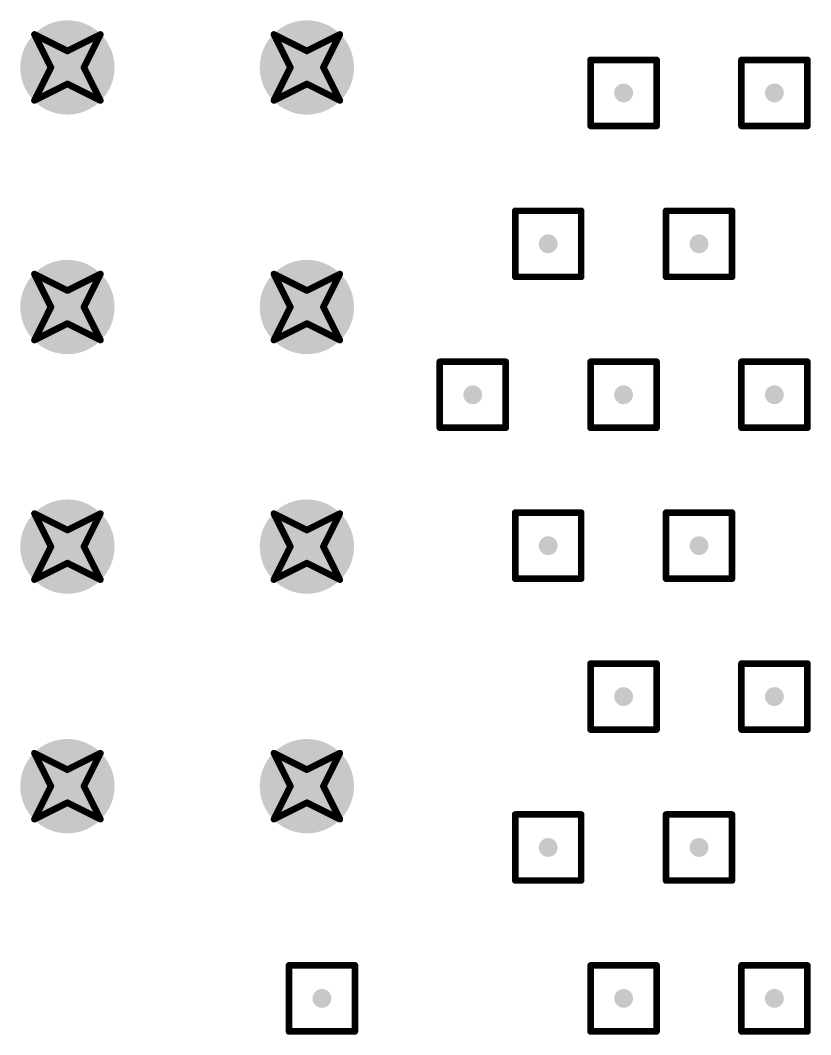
# Model space of a CAD drawing. Header units: inches. Extents: x 0 to 17, y 0 to 4.
# Drawn here: x 3.6772 to 4.0073, y 1.0163 to 1.4398 of the extents above; entities that cross this region are included whole.
import ezdxf

# ---------------------------------------------------------------- set-up
doc = ezdxf.new("R2010")
doc.units = ezdxf.units.IN
doc.header["$MEASUREMENT"] = 0
for name, color, linetype in [('Drill Drawing', 1, 'Continuous'), ('Pad Holes', 156, 'Continuous'), ('Via Holes', 16, 'Continuous')]:
    doc.layers.add(name, color=color, linetype=linetype)

# ---------------------------------------------------------------- blocks, each defined once
blk = doc.blocks.new('DIN41612_48_3_____________________133')
at = {"layer": 'Pad Holes'}
h = blk.add_hatch(color=7, dxfattribs=at)
edge = h.paths.add_edge_path()
edge.add_arc((-0.75, 0.31496), 0.01969, 0, 360)
h = blk.add_hatch(color=7, dxfattribs=at)
edge = h.paths.add_edge_path()
edge.add_arc((-0.65, 0.31496), 0.01969, 0, 360)
h = blk.add_hatch(color=7, dxfattribs=at)
edge = h.paths.add_edge_path()
edge.add_arc((-0.55, 0.31496), 0.01969, 0, 360)
h = blk.add_hatch(color=7, dxfattribs=at)
edge = h.paths.add_edge_path()
edge.add_arc((-0.45, 0.31496), 0.01969, 0, 360)
h = blk.add_hatch(color=7, dxfattribs=at)
edge = h.paths.add_edge_path()
edge.add_arc((-0.75, 0.21496), 0.01969, 0, 360)
h = blk.add_hatch(color=7, dxfattribs=at)
edge = h.paths.add_edge_path()
edge.add_arc((-0.65, 0.21496), 0.01969, 0, 360)
h = blk.add_hatch(color=7, dxfattribs=at)
edge = h.paths.add_edge_path()
edge.add_arc((-0.55, 0.21496), 0.01969, 0, 360)
h = blk.add_hatch(color=7, dxfattribs=at)
edge = h.paths.add_edge_path()
edge.add_arc((-0.45, 0.21496), 0.01969, 0, 360)

msp = doc.modelspace()

# ---------------------------------------------------------------- hatches: boundary and pattern name
at = {"layer": 'Via Holes'}
h = msp.add_hatch(color=7, dxfattribs=at)
edge = h.paths.add_edge_path()
edge.add_arc((3.92913, 1.40945), 0.00394, 0, 360)
h = msp.add_hatch(color=7, dxfattribs=at)
edge = h.paths.add_edge_path()
edge.add_arc((3.99212, 1.40945), 0.00394, 0, 360)
h = msp.add_hatch(color=7, dxfattribs=at)
edge = h.paths.add_edge_path()
edge.add_arc((3.89764, 1.34646), 0.00394, 0, 360)
h = msp.add_hatch(color=7, dxfattribs=at)
edge = h.paths.add_edge_path()
edge.add_arc((3.96063, 1.34646), 0.00394, 0, 360)
h = msp.add_hatch(color=7, dxfattribs=at)
edge = h.paths.add_edge_path()
edge.add_arc((3.86614, 1.28346), 0.00394, 0, 360)
h = msp.add_hatch(color=7, dxfattribs=at)
edge = h.paths.add_edge_path()
edge.add_arc((3.92913, 1.28346), 0.00394, 0, 360)
h = msp.add_hatch(color=7, dxfattribs=at)
edge = h.paths.add_edge_path()
edge.add_arc((3.99212, 1.28346), 0.00394, 0, 360)
h = msp.add_hatch(color=7, dxfattribs=at)
edge = h.paths.add_edge_path()
edge.add_arc((3.89764, 1.22047), 0.00394, 0, 360)
h = msp.add_hatch(color=7, dxfattribs=at)
edge = h.paths.add_edge_path()
edge.add_arc((3.96063, 1.22047), 0.00394, 0, 360)
h = msp.add_hatch(color=7, dxfattribs=at)
edge = h.paths.add_edge_path()
edge.add_arc((3.92913, 1.15748), 0.00394, 0, 360)
h = msp.add_hatch(color=7, dxfattribs=at)
edge = h.paths.add_edge_path()
edge.add_arc((3.99212, 1.15748), 0.00394, 0, 360)
h = msp.add_hatch(color=7, dxfattribs=at)
edge = h.paths.add_edge_path()
edge.add_arc((3.89764, 1.09449), 0.00394, 0, 360)
h = msp.add_hatch(color=7, dxfattribs=at)
edge = h.paths.add_edge_path()
edge.add_arc((3.96063, 1.09449), 0.00394, 0, 360)
h = msp.add_hatch(color=7, dxfattribs=at)
edge = h.paths.add_edge_path()
edge.add_arc((3.80315, 1.0315), 0.00394, 0, 360)
h = msp.add_hatch(color=7, dxfattribs=at)
edge = h.paths.add_edge_path()
edge.add_arc((3.92913, 1.0315), 0.00394, 0, 360)
h = msp.add_hatch(color=7, dxfattribs=at)
edge = h.paths.add_edge_path()
edge.add_arc((3.99212, 1.0315), 0.00394, 0, 360)

# ---------------------------------------------------------------- linework, layer by layer
at = {"layer": 'Drill Drawing'}
for points in [[(3.68307, 1.43386, 0.00276, 0.00276, 0), (3.69685, 1.42697, 0.00276, 0.00276, 0)], [(3.68307, 1.43386, 0.00276, 0.00276, 0), (3.68996, 1.42008, 0.00276, 0.00276, 0)], [(3.69685, 1.42697, 0.00276, 0.00276, 0), (3.71063, 1.43386, 0.00276, 0.00276, 0)], [(3.70374, 1.42008, 0.00276, 0.00276, 0), (3.71063, 1.43386, 0.00276, 0.00276, 0)], [(3.78307, 1.43386, 0.00276, 0.00276, 0), (3.79685, 1.42697, 0.00276, 0.00276, 0)], [(3.78307, 1.43386, 0.00276, 0.00276, 0), (3.78996, 1.42008, 0.00276, 0.00276, 0)], [(3.79685, 1.42697, 0.00276, 0.00276, 0), (3.81063, 1.43386, 0.00276, 0.00276, 0)], [(3.80374, 1.42008, 0.00276, 0.00276, 0), (3.81063, 1.43386, 0.00276, 0.00276, 0)], [(3.91535, 1.42323, 0.00276, 0.00276, 0), (3.94291, 1.42323, 0.00276, 0.00276, 0)], [(3.91535, 1.39567, 0.00276, 0.00276, 0), (3.91535, 1.42323, 0.00276, 0.00276, 0)], [(3.94291, 1.39567, 0.00276, 0.00276, 0), (3.94291, 1.42323, 0.00276, 0.00276, 0)], [(3.97834, 1.42323, 0.00276, 0.00276, 0), (4.0059, 1.42323, 0.00276, 0.00276, 0)], [(3.97834, 1.39567, 0.00276, 0.00276, 0), (3.97834, 1.42323, 0.00276, 0.00276, 0)], [(4.0059, 1.39567, 0.00276, 0.00276, 0), (4.0059, 1.42323, 0.00276, 0.00276, 0)], [(3.68307, 1.4063, 0.00276, 0.00276, 0), (3.68996, 1.42008, 0.00276, 0.00276, 0)], [(3.70374, 1.42008, 0.00276, 0.00276, 0), (3.71063, 1.4063, 0.00276, 0.00276, 0)], [(3.78307, 1.4063, 0.00276, 0.00276, 0), (3.78996, 1.42008, 0.00276, 0.00276, 0)], [(3.80374, 1.42008, 0.00276, 0.00276, 0), (3.81063, 1.4063, 0.00276, 0.00276, 0)], [(3.68307, 1.4063, 0.00276, 0.00276, 0), (3.69685, 1.41319, 0.00276, 0.00276, 0)], [(3.69685, 1.41319, 0.00276, 0.00276, 0), (3.71063, 1.4063, 0.00276, 0.00276, 0)], [(3.78307, 1.4063, 0.00276, 0.00276, 0), (3.79685, 1.41319, 0.00276, 0.00276, 0)], [(3.79685, 1.41319, 0.00276, 0.00276, 0), (3.81063, 1.4063, 0.00276, 0.00276, 0)], [(3.91535, 1.39567, 0.00276, 0.00276, 0), (3.94291, 1.39567, 0.00276, 0.00276, 0)], [(3.97834, 1.39567, 0.00276, 0.00276, 0), (4.0059, 1.39567, 0.00276, 0.00276, 0)], [(3.88386, 1.36024, 0.00276, 0.00276, 0), (3.91142, 1.36024, 0.00276, 0.00276, 0)], [(3.88386, 1.33268, 0.00276, 0.00276, 0), (3.88386, 1.36024, 0.00276, 0.00276, 0)], [(3.91142, 1.33268, 0.00276, 0.00276, 0), (3.91142, 1.36024, 0.00276, 0.00276, 0)], [(3.94685, 1.36024, 0.00276, 0.00276, 0), (3.97441, 1.36024, 0.00276, 0.00276, 0)], [(3.94685, 1.33268, 0.00276, 0.00276, 0), (3.94685, 1.36024, 0.00276, 0.00276, 0)], [(3.97441, 1.33268, 0.00276, 0.00276, 0), (3.97441, 1.36024, 0.00276, 0.00276, 0)], [(3.68307, 1.33386, 0.00276, 0.00276, 0), (3.69685, 1.32697, 0.00276, 0.00276, 0)], [(3.68307, 1.33386, 0.00276, 0.00276, 0), (3.68996, 1.32008, 0.00276, 0.00276, 0)], [(3.69685, 1.32697, 0.00276, 0.00276, 0), (3.71063, 1.33386, 0.00276, 0.00276, 0)], [(3.70374, 1.32008, 0.00276, 0.00276, 0), (3.71063, 1.33386, 0.00276, 0.00276, 0)], [(3.78307, 1.33386, 0.00276, 0.00276, 0), (3.79685, 1.32697, 0.00276, 0.00276, 0)], [(3.78307, 1.33386, 0.00276, 0.00276, 0), (3.78996, 1.32008, 0.00276, 0.00276, 0)], [(3.79685, 1.32697, 0.00276, 0.00276, 0), (3.81063, 1.33386, 0.00276, 0.00276, 0)], [(3.80374, 1.32008, 0.00276, 0.00276, 0), (3.81063, 1.33386, 0.00276, 0.00276, 0)], [(3.88386, 1.33268, 0.00276, 0.00276, 0), (3.91142, 1.33268, 0.00276, 0.00276, 0)], [(3.94685, 1.33268, 0.00276, 0.00276, 0), (3.97441, 1.33268, 0.00276, 0.00276, 0)], [(3.68307, 1.3063, 0.00276, 0.00276, 0), (3.68996, 1.32008, 0.00276, 0.00276, 0)], [(3.70374, 1.32008, 0.00276, 0.00276, 0), (3.71063, 1.3063, 0.00276, 0.00276, 0)], [(3.78307, 1.3063, 0.00276, 0.00276, 0), (3.78996, 1.32008, 0.00276, 0.00276, 0)], [(3.80374, 1.32008, 0.00276, 0.00276, 0), (3.81063, 1.3063, 0.00276, 0.00276, 0)], [(3.68307, 1.3063, 0.00276, 0.00276, 0), (3.69685, 1.31319, 0.00276, 0.00276, 0)], [(3.69685, 1.31319, 0.00276, 0.00276, 0), (3.71063, 1.3063, 0.00276, 0.00276, 0)], [(3.78307, 1.3063, 0.00276, 0.00276, 0), (3.79685, 1.31319, 0.00276, 0.00276, 0)], [(3.79685, 1.31319, 0.00276, 0.00276, 0), (3.81063, 1.3063, 0.00276, 0.00276, 0)], [(3.85236, 1.29724, 0.00276, 0.00276, 0), (3.87992, 1.29724, 0.00276, 0.00276, 0)], [(3.85236, 1.26968, 0.00276, 0.00276, 0), (3.85236, 1.29724, 0.00276, 0.00276, 0)], [(3.87992, 1.26968, 0.00276, 0.00276, 0), (3.87992, 1.29724, 0.00276, 0.00276, 0)], [(3.91535, 1.29724, 0.00276, 0.00276, 0), (3.94291, 1.29724, 0.00276, 0.00276, 0)], [(3.91535, 1.26968, 0.00276, 0.00276, 0), (3.91535, 1.29724, 0.00276, 0.00276, 0)], [(3.94291, 1.26968, 0.00276, 0.00276, 0), (3.94291, 1.29724, 0.00276, 0.00276, 0)], [(3.97834, 1.29724, 0.00276, 0.00276, 0), (4.0059, 1.29724, 0.00276, 0.00276, 0)], [(3.97834, 1.26968, 0.00276, 0.00276, 0), (3.97834, 1.29724, 0.00276, 0.00276, 0)], [(4.0059, 1.26968, 0.00276, 0.00276, 0), (4.0059, 1.29724, 0.00276, 0.00276, 0)], [(3.85236, 1.26968, 0.00276, 0.00276, 0), (3.87992, 1.26968, 0.00276, 0.00276, 0)], [(3.91535, 1.26968, 0.00276, 0.00276, 0), (3.94291, 1.26968, 0.00276, 0.00276, 0)], [(3.97834, 1.26968, 0.00276, 0.00276, 0), (4.0059, 1.26968, 0.00276, 0.00276, 0)], [(3.68307, 1.23386, 0.00276, 0.00276, 0), (3.69685, 1.22697, 0.00276, 0.00276, 0)], [(3.68307, 1.23386, 0.00276, 0.00276, 0), (3.68996, 1.22008, 0.00276, 0.00276, 0)], [(3.69685, 1.22697, 0.00276, 0.00276, 0), (3.71063, 1.23386, 0.00276, 0.00276, 0)], [(3.70374, 1.22008, 0.00276, 0.00276, 0), (3.71063, 1.23386, 0.00276, 0.00276, 0)], [(3.78307, 1.23386, 0.00276, 0.00276, 0), (3.79685, 1.22697, 0.00276, 0.00276, 0)], [(3.78307, 1.23386, 0.00276, 0.00276, 0), (3.78996, 1.22008, 0.00276, 0.00276, 0)], [(3.79685, 1.22697, 0.00276, 0.00276, 0), (3.81063, 1.23386, 0.00276, 0.00276, 0)], [(3.80374, 1.22008, 0.00276, 0.00276, 0), (3.81063, 1.23386, 0.00276, 0.00276, 0)], [(3.88386, 1.23425, 0.00276, 0.00276, 0), (3.91142, 1.23425, 0.00276, 0.00276, 0)], [(3.88386, 1.20669, 0.00276, 0.00276, 0), (3.88386, 1.23425, 0.00276, 0.00276, 0)], [(3.91142, 1.20669, 0.00276, 0.00276, 0), (3.91142, 1.23425, 0.00276, 0.00276, 0)], [(3.94685, 1.23425, 0.00276, 0.00276, 0), (3.97441, 1.23425, 0.00276, 0.00276, 0)], [(3.94685, 1.20669, 0.00276, 0.00276, 0), (3.94685, 1.23425, 0.00276, 0.00276, 0)], [(3.97441, 1.20669, 0.00276, 0.00276, 0), (3.97441, 1.23425, 0.00276, 0.00276, 0)], [(3.68307, 1.2063, 0.00276, 0.00276, 0), (3.68996, 1.22008, 0.00276, 0.00276, 0)], [(3.70374, 1.22008, 0.00276, 0.00276, 0), (3.71063, 1.2063, 0.00276, 0.00276, 0)], [(3.78307, 1.2063, 0.00276, 0.00276, 0), (3.78996, 1.22008, 0.00276, 0.00276, 0)], [(3.80374, 1.22008, 0.00276, 0.00276, 0), (3.81063, 1.2063, 0.00276, 0.00276, 0)], [(3.68307, 1.2063, 0.00276, 0.00276, 0), (3.69685, 1.21319, 0.00276, 0.00276, 0)], [(3.69685, 1.21319, 0.00276, 0.00276, 0), (3.71063, 1.2063, 0.00276, 0.00276, 0)], [(3.78307, 1.2063, 0.00276, 0.00276, 0), (3.79685, 1.21319, 0.00276, 0.00276, 0)], [(3.79685, 1.21319, 0.00276, 0.00276, 0), (3.81063, 1.2063, 0.00276, 0.00276, 0)], [(3.88386, 1.20669, 0.00276, 0.00276, 0), (3.91142, 1.20669, 0.00276, 0.00276, 0)], [(3.94685, 1.20669, 0.00276, 0.00276, 0), (3.97441, 1.20669, 0.00276, 0.00276, 0)], [(3.91535, 1.17126, 0.00276, 0.00276, 0), (3.94291, 1.17126, 0.00276, 0.00276, 0)], [(3.91535, 1.1437, 0.00276, 0.00276, 0), (3.91535, 1.17126, 0.00276, 0.00276, 0)], [(3.94291, 1.1437, 0.00276, 0.00276, 0), (3.94291, 1.17126, 0.00276, 0.00276, 0)], [(3.97834, 1.17126, 0.00276, 0.00276, 0), (4.0059, 1.17126, 0.00276, 0.00276, 0)], [(3.97834, 1.1437, 0.00276, 0.00276, 0), (3.97834, 1.17126, 0.00276, 0.00276, 0)], [(4.0059, 1.1437, 0.00276, 0.00276, 0), (4.0059, 1.17126, 0.00276, 0.00276, 0)], [(3.91535, 1.1437, 0.00276, 0.00276, 0), (3.94291, 1.1437, 0.00276, 0.00276, 0)], [(3.97834, 1.1437, 0.00276, 0.00276, 0), (4.0059, 1.1437, 0.00276, 0.00276, 0)], [(3.68307, 1.13386, 0.00276, 0.00276, 0), (3.69685, 1.12697, 0.00276, 0.00276, 0)], [(3.68307, 1.13386, 0.00276, 0.00276, 0), (3.68996, 1.12008, 0.00276, 0.00276, 0)], [(3.69685, 1.12697, 0.00276, 0.00276, 0), (3.71063, 1.13386, 0.00276, 0.00276, 0)], [(3.70374, 1.12008, 0.00276, 0.00276, 0), (3.71063, 1.13386, 0.00276, 0.00276, 0)], [(3.78307, 1.13386, 0.00276, 0.00276, 0), (3.79685, 1.12697, 0.00276, 0.00276, 0)], [(3.78307, 1.13386, 0.00276, 0.00276, 0), (3.78996, 1.12008, 0.00276, 0.00276, 0)], [(3.79685, 1.12697, 0.00276, 0.00276, 0), (3.81063, 1.13386, 0.00276, 0.00276, 0)], [(3.80374, 1.12008, 0.00276, 0.00276, 0), (3.81063, 1.13386, 0.00276, 0.00276, 0)], [(3.68307, 1.1063, 0.00276, 0.00276, 0), (3.68996, 1.12008, 0.00276, 0.00276, 0)], [(3.70374, 1.12008, 0.00276, 0.00276, 0), (3.71063, 1.1063, 0.00276, 0.00276, 0)], [(3.78307, 1.1063, 0.00276, 0.00276, 0), (3.78996, 1.12008, 0.00276, 0.00276, 0)], [(3.80374, 1.12008, 0.00276, 0.00276, 0), (3.81063, 1.1063, 0.00276, 0.00276, 0)], [(3.68307, 1.1063, 0.00276, 0.00276, 0), (3.69685, 1.11319, 0.00276, 0.00276, 0)], [(3.69685, 1.11319, 0.00276, 0.00276, 0), (3.71063, 1.1063, 0.00276, 0.00276, 0)], [(3.78307, 1.1063, 0.00276, 0.00276, 0), (3.79685, 1.11319, 0.00276, 0.00276, 0)], [(3.79685, 1.11319, 0.00276, 0.00276, 0), (3.81063, 1.1063, 0.00276, 0.00276, 0)], [(3.88386, 1.10827, 0.00276, 0.00276, 0), (3.91142, 1.10827, 0.00276, 0.00276, 0)], [(3.88386, 1.08071, 0.00276, 0.00276, 0), (3.88386, 1.10827, 0.00276, 0.00276, 0)], [(3.91142, 1.08071, 0.00276, 0.00276, 0), (3.91142, 1.10827, 0.00276, 0.00276, 0)], [(3.94685, 1.10827, 0.00276, 0.00276, 0), (3.97441, 1.10827, 0.00276, 0.00276, 0)], [(3.94685, 1.08071, 0.00276, 0.00276, 0), (3.94685, 1.10827, 0.00276, 0.00276, 0)], [(3.97441, 1.08071, 0.00276, 0.00276, 0), (3.97441, 1.10827, 0.00276, 0.00276, 0)], [(3.88386, 1.08071, 0.00276, 0.00276, 0), (3.91142, 1.08071, 0.00276, 0.00276, 0)], [(3.94685, 1.08071, 0.00276, 0.00276, 0), (3.97441, 1.08071, 0.00276, 0.00276, 0)], [(3.78937, 1.04527, 0.00276, 0.00276, 0), (3.81693, 1.04527, 0.00276, 0.00276, 0)], [(3.78937, 1.01772, 0.00276, 0.00276, 0), (3.78937, 1.04527, 0.00276, 0.00276, 0)], [(3.81693, 1.01772, 0.00276, 0.00276, 0), (3.81693, 1.04527, 0.00276, 0.00276, 0)], [(3.91535, 1.04527, 0.00276, 0.00276, 0), (3.94291, 1.04527, 0.00276, 0.00276, 0)], [(3.91535, 1.01772, 0.00276, 0.00276, 0), (3.91535, 1.04527, 0.00276, 0.00276, 0)], [(3.94291, 1.01772, 0.00276, 0.00276, 0), (3.94291, 1.04527, 0.00276, 0.00276, 0)], [(3.97834, 1.04527, 0.00276, 0.00276, 0), (4.0059, 1.04527, 0.00276, 0.00276, 0)], [(3.97834, 1.01772, 0.00276, 0.00276, 0), (3.97834, 1.04527, 0.00276, 0.00276, 0)], [(4.0059, 1.01772, 0.00276, 0.00276, 0), (4.0059, 1.04527, 0.00276, 0.00276, 0)], [(3.78937, 1.01772, 0.00276, 0.00276, 0), (3.81693, 1.01772, 0.00276, 0.00276, 0)], [(3.91535, 1.01772, 0.00276, 0.00276, 0), (3.94291, 1.01772, 0.00276, 0.00276, 0)], [(3.97834, 1.01772, 0.00276, 0.00276, 0), (4.0059, 1.01772, 0.00276, 0.00276, 0)]]:
    msp.add_lwpolyline(points, format="xyseb", dxfattribs=at)
for points in [[(3.68238, 1.43386, 0.00138, 0.00138, 1), (3.68376, 1.43386, 0.00138, 0.00138, 1)], [(3.68238, 1.43386, 0.00138, 0.00138, 1), (3.68376, 1.43386, 0.00138, 0.00138, 1)], [(3.70994, 1.43386, 0.00138, 0.00138, 1), (3.71132, 1.43386, 0.00138, 0.00138, 1)], [(3.70994, 1.43386, 0.00138, 0.00138, 1), (3.71132, 1.43386, 0.00138, 0.00138, 1)], [(3.78238, 1.43386, 0.00138, 0.00138, 1), (3.78376, 1.43386, 0.00138, 0.00138, 1)], [(3.78238, 1.43386, 0.00138, 0.00138, 1), (3.78376, 1.43386, 0.00138, 0.00138, 1)], [(3.80994, 1.43386, 0.00138, 0.00138, 1), (3.81132, 1.43386, 0.00138, 0.00138, 1)], [(3.80994, 1.43386, 0.00138, 0.00138, 1), (3.81132, 1.43386, 0.00138, 0.00138, 1)], [(3.69616, 1.42697, 0.00138, 0.00138, 1), (3.69754, 1.42697, 0.00138, 0.00138, 1)], [(3.69616, 1.42697, 0.00138, 0.00138, 1), (3.69754, 1.42697, 0.00138, 0.00138, 1)], [(3.79616, 1.42697, 0.00138, 0.00138, 1), (3.79754, 1.42697, 0.00138, 0.00138, 1)], [(3.79616, 1.42697, 0.00138, 0.00138, 1), (3.79754, 1.42697, 0.00138, 0.00138, 1)], [(3.91466, 1.42323, 0.00138, 0.00138, 1), (3.91604, 1.42323, 0.00138, 0.00138, 1)], [(3.91466, 1.42323, 0.00138, 0.00138, 1), (3.91604, 1.42323, 0.00138, 0.00138, 1)], [(3.94222, 1.42323, 0.00138, 0.00138, 1), (3.9436, 1.42323, 0.00138, 0.00138, 1)], [(3.94222, 1.42323, 0.00138, 0.00138, 1), (3.9436, 1.42323, 0.00138, 0.00138, 1)], [(3.97766, 1.42323, 0.00138, 0.00138, 1), (3.97903, 1.42323, 0.00138, 0.00138, 1)], [(3.97766, 1.42323, 0.00138, 0.00138, 1), (3.97903, 1.42323, 0.00138, 0.00138, 1)], [(4.00521, 1.42323, 0.00138, 0.00138, 1), (4.00659, 1.42323, 0.00138, 0.00138, 1)], [(4.00521, 1.42323, 0.00138, 0.00138, 1), (4.00659, 1.42323, 0.00138, 0.00138, 1)], [(3.68927, 1.42008, 0.00138, 0.00138, 1), (3.69065, 1.42008, 0.00138, 0.00138, 1)], [(3.68927, 1.42008, 0.00138, 0.00138, 1), (3.69065, 1.42008, 0.00138, 0.00138, 1)], [(3.70305, 1.42008, 0.00138, 0.00138, 1), (3.70443, 1.42008, 0.00138, 0.00138, 1)], [(3.70305, 1.42008, 0.00138, 0.00138, 1), (3.70443, 1.42008, 0.00138, 0.00138, 1)], [(3.78927, 1.42008, 0.00138, 0.00138, 1), (3.79065, 1.42008, 0.00138, 0.00138, 1)], [(3.78927, 1.42008, 0.00138, 0.00138, 1), (3.79065, 1.42008, 0.00138, 0.00138, 1)], [(3.80305, 1.42008, 0.00138, 0.00138, 1), (3.80443, 1.42008, 0.00138, 0.00138, 1)], [(3.80305, 1.42008, 0.00138, 0.00138, 1), (3.80443, 1.42008, 0.00138, 0.00138, 1)], [(3.69616, 1.41319, 0.00138, 0.00138, 1), (3.69754, 1.41319, 0.00138, 0.00138, 1)], [(3.69616, 1.41319, 0.00138, 0.00138, 1), (3.69754, 1.41319, 0.00138, 0.00138, 1)], [(3.79616, 1.41319, 0.00138, 0.00138, 1), (3.79754, 1.41319, 0.00138, 0.00138, 1)], [(3.79616, 1.41319, 0.00138, 0.00138, 1), (3.79754, 1.41319, 0.00138, 0.00138, 1)], [(3.68238, 1.4063, 0.00138, 0.00138, 1), (3.68376, 1.4063, 0.00138, 0.00138, 1)], [(3.68238, 1.4063, 0.00138, 0.00138, 1), (3.68376, 1.4063, 0.00138, 0.00138, 1)], [(3.70994, 1.4063, 0.00138, 0.00138, 1), (3.71132, 1.4063, 0.00138, 0.00138, 1)], [(3.70994, 1.4063, 0.00138, 0.00138, 1), (3.71132, 1.4063, 0.00138, 0.00138, 1)], [(3.78238, 1.4063, 0.00138, 0.00138, 1), (3.78376, 1.4063, 0.00138, 0.00138, 1)], [(3.78238, 1.4063, 0.00138, 0.00138, 1), (3.78376, 1.4063, 0.00138, 0.00138, 1)], [(3.80994, 1.4063, 0.00138, 0.00138, 1), (3.81132, 1.4063, 0.00138, 0.00138, 1)], [(3.80994, 1.4063, 0.00138, 0.00138, 1), (3.81132, 1.4063, 0.00138, 0.00138, 1)], [(3.91466, 1.39567, 0.00138, 0.00138, 1), (3.91604, 1.39567, 0.00138, 0.00138, 1)], [(3.91466, 1.39567, 0.00138, 0.00138, 1), (3.91604, 1.39567, 0.00138, 0.00138, 1)], [(3.94222, 1.39567, 0.00138, 0.00138, 1), (3.9436, 1.39567, 0.00138, 0.00138, 1)], [(3.94222, 1.39567, 0.00138, 0.00138, 1), (3.9436, 1.39567, 0.00138, 0.00138, 1)], [(3.97766, 1.39567, 0.00138, 0.00138, 1), (3.97903, 1.39567, 0.00138, 0.00138, 1)], [(3.97766, 1.39567, 0.00138, 0.00138, 1), (3.97903, 1.39567, 0.00138, 0.00138, 1)], [(4.00521, 1.39567, 0.00138, 0.00138, 1), (4.00659, 1.39567, 0.00138, 0.00138, 1)], [(4.00521, 1.39567, 0.00138, 0.00138, 1), (4.00659, 1.39567, 0.00138, 0.00138, 1)], [(3.88317, 1.36024, 0.00138, 0.00138, 1), (3.88455, 1.36024, 0.00138, 0.00138, 1)], [(3.88317, 1.36024, 0.00138, 0.00138, 1), (3.88455, 1.36024, 0.00138, 0.00138, 1)], [(3.91073, 1.36024, 0.00138, 0.00138, 1), (3.9121, 1.36024, 0.00138, 0.00138, 1)], [(3.91073, 1.36024, 0.00138, 0.00138, 1), (3.9121, 1.36024, 0.00138, 0.00138, 1)], [(3.94616, 1.36024, 0.00138, 0.00138, 1), (3.94754, 1.36024, 0.00138, 0.00138, 1)], [(3.94616, 1.36024, 0.00138, 0.00138, 1), (3.94754, 1.36024, 0.00138, 0.00138, 1)], [(3.97372, 1.36024, 0.00138, 0.00138, 1), (3.9751, 1.36024, 0.00138, 0.00138, 1)], [(3.97372, 1.36024, 0.00138, 0.00138, 1), (3.9751, 1.36024, 0.00138, 0.00138, 1)], [(3.68238, 1.33386, 0.00138, 0.00138, 1), (3.68376, 1.33386, 0.00138, 0.00138, 1)], [(3.68238, 1.33386, 0.00138, 0.00138, 1), (3.68376, 1.33386, 0.00138, 0.00138, 1)], [(3.70994, 1.33386, 0.00138, 0.00138, 1), (3.71132, 1.33386, 0.00138, 0.00138, 1)], [(3.70994, 1.33386, 0.00138, 0.00138, 1), (3.71132, 1.33386, 0.00138, 0.00138, 1)], [(3.78238, 1.33386, 0.00138, 0.00138, 1), (3.78376, 1.33386, 0.00138, 0.00138, 1)], [(3.78238, 1.33386, 0.00138, 0.00138, 1), (3.78376, 1.33386, 0.00138, 0.00138, 1)], [(3.80994, 1.33386, 0.00138, 0.00138, 1), (3.81132, 1.33386, 0.00138, 0.00138, 1)], [(3.80994, 1.33386, 0.00138, 0.00138, 1), (3.81132, 1.33386, 0.00138, 0.00138, 1)], [(3.88317, 1.33268, 0.00138, 0.00138, 1), (3.88455, 1.33268, 0.00138, 0.00138, 1)], [(3.88317, 1.33268, 0.00138, 0.00138, 1), (3.88455, 1.33268, 0.00138, 0.00138, 1)], [(3.91073, 1.33268, 0.00138, 0.00138, 1), (3.9121, 1.33268, 0.00138, 0.00138, 1)], [(3.91073, 1.33268, 0.00138, 0.00138, 1), (3.9121, 1.33268, 0.00138, 0.00138, 1)], [(3.94616, 1.33268, 0.00138, 0.00138, 1), (3.94754, 1.33268, 0.00138, 0.00138, 1)], [(3.94616, 1.33268, 0.00138, 0.00138, 1), (3.94754, 1.33268, 0.00138, 0.00138, 1)], [(3.97372, 1.33268, 0.00138, 0.00138, 1), (3.9751, 1.33268, 0.00138, 0.00138, 1)], [(3.97372, 1.33268, 0.00138, 0.00138, 1), (3.9751, 1.33268, 0.00138, 0.00138, 1)], [(3.69616, 1.32697, 0.00138, 0.00138, 1), (3.69754, 1.32697, 0.00138, 0.00138, 1)], [(3.69616, 1.32697, 0.00138, 0.00138, 1), (3.69754, 1.32697, 0.00138, 0.00138, 1)], [(3.79616, 1.32697, 0.00138, 0.00138, 1), (3.79754, 1.32697, 0.00138, 0.00138, 1)], [(3.79616, 1.32697, 0.00138, 0.00138, 1), (3.79754, 1.32697, 0.00138, 0.00138, 1)], [(3.68927, 1.32008, 0.00138, 0.00138, 1), (3.69065, 1.32008, 0.00138, 0.00138, 1)], [(3.68927, 1.32008, 0.00138, 0.00138, 1), (3.69065, 1.32008, 0.00138, 0.00138, 1)], [(3.70305, 1.32008, 0.00138, 0.00138, 1), (3.70443, 1.32008, 0.00138, 0.00138, 1)], [(3.70305, 1.32008, 0.00138, 0.00138, 1), (3.70443, 1.32008, 0.00138, 0.00138, 1)], [(3.78927, 1.32008, 0.00138, 0.00138, 1), (3.79065, 1.32008, 0.00138, 0.00138, 1)], [(3.78927, 1.32008, 0.00138, 0.00138, 1), (3.79065, 1.32008, 0.00138, 0.00138, 1)], [(3.80305, 1.32008, 0.00138, 0.00138, 1), (3.80443, 1.32008, 0.00138, 0.00138, 1)], [(3.80305, 1.32008, 0.00138, 0.00138, 1), (3.80443, 1.32008, 0.00138, 0.00138, 1)], [(3.69616, 1.31319, 0.00138, 0.00138, 1), (3.69754, 1.31319, 0.00138, 0.00138, 1)], [(3.69616, 1.31319, 0.00138, 0.00138, 1), (3.69754, 1.31319, 0.00138, 0.00138, 1)], [(3.79616, 1.31319, 0.00138, 0.00138, 1), (3.79754, 1.31319, 0.00138, 0.00138, 1)], [(3.79616, 1.31319, 0.00138, 0.00138, 1), (3.79754, 1.31319, 0.00138, 0.00138, 1)], [(3.68238, 1.3063, 0.00138, 0.00138, 1), (3.68376, 1.3063, 0.00138, 0.00138, 1)], [(3.68238, 1.3063, 0.00138, 0.00138, 1), (3.68376, 1.3063, 0.00138, 0.00138, 1)], [(3.70994, 1.3063, 0.00138, 0.00138, 1), (3.71132, 1.3063, 0.00138, 0.00138, 1)], [(3.70994, 1.3063, 0.00138, 0.00138, 1), (3.71132, 1.3063, 0.00138, 0.00138, 1)], [(3.78238, 1.3063, 0.00138, 0.00138, 1), (3.78376, 1.3063, 0.00138, 0.00138, 1)], [(3.78238, 1.3063, 0.00138, 0.00138, 1), (3.78376, 1.3063, 0.00138, 0.00138, 1)], [(3.80994, 1.3063, 0.00138, 0.00138, 1), (3.81132, 1.3063, 0.00138, 0.00138, 1)], [(3.80994, 1.3063, 0.00138, 0.00138, 1), (3.81132, 1.3063, 0.00138, 0.00138, 1)], [(3.85167, 1.29724, 0.00138, 0.00138, 1), (3.85305, 1.29724, 0.00138, 0.00138, 1)], [(3.85167, 1.29724, 0.00138, 0.00138, 1), (3.85305, 1.29724, 0.00138, 0.00138, 1)], [(3.87923, 1.29724, 0.00138, 0.00138, 1), (3.88061, 1.29724, 0.00138, 0.00138, 1)], [(3.87923, 1.29724, 0.00138, 0.00138, 1), (3.88061, 1.29724, 0.00138, 0.00138, 1)], [(3.91466, 1.29724, 0.00138, 0.00138, 1), (3.91604, 1.29724, 0.00138, 0.00138, 1)], [(3.91466, 1.29724, 0.00138, 0.00138, 1), (3.91604, 1.29724, 0.00138, 0.00138, 1)], [(3.94222, 1.29724, 0.00138, 0.00138, 1), (3.9436, 1.29724, 0.00138, 0.00138, 1)], [(3.94222, 1.29724, 0.00138, 0.00138, 1), (3.9436, 1.29724, 0.00138, 0.00138, 1)], [(3.97766, 1.29724, 0.00138, 0.00138, 1), (3.97903, 1.29724, 0.00138, 0.00138, 1)], [(3.97766, 1.29724, 0.00138, 0.00138, 1), (3.97903, 1.29724, 0.00138, 0.00138, 1)], [(4.00521, 1.29724, 0.00138, 0.00138, 1), (4.00659, 1.29724, 0.00138, 0.00138, 1)], [(4.00521, 1.29724, 0.00138, 0.00138, 1), (4.00659, 1.29724, 0.00138, 0.00138, 1)], [(3.85167, 1.26968, 0.00138, 0.00138, 1), (3.85305, 1.26968, 0.00138, 0.00138, 1)], [(3.85167, 1.26968, 0.00138, 0.00138, 1), (3.85305, 1.26968, 0.00138, 0.00138, 1)], [(3.87923, 1.26968, 0.00138, 0.00138, 1), (3.88061, 1.26968, 0.00138, 0.00138, 1)], [(3.87923, 1.26968, 0.00138, 0.00138, 1), (3.88061, 1.26968, 0.00138, 0.00138, 1)], [(3.91466, 1.26968, 0.00138, 0.00138, 1), (3.91604, 1.26968, 0.00138, 0.00138, 1)], [(3.91466, 1.26968, 0.00138, 0.00138, 1), (3.91604, 1.26968, 0.00138, 0.00138, 1)], [(3.94222, 1.26968, 0.00138, 0.00138, 1), (3.9436, 1.26968, 0.00138, 0.00138, 1)], [(3.94222, 1.26968, 0.00138, 0.00138, 1), (3.9436, 1.26968, 0.00138, 0.00138, 1)], [(3.97766, 1.26968, 0.00138, 0.00138, 1), (3.97903, 1.26968, 0.00138, 0.00138, 1)], [(3.97766, 1.26968, 0.00138, 0.00138, 1), (3.97903, 1.26968, 0.00138, 0.00138, 1)], [(4.00521, 1.26968, 0.00138, 0.00138, 1), (4.00659, 1.26968, 0.00138, 0.00138, 1)], [(4.00521, 1.26968, 0.00138, 0.00138, 1), (4.00659, 1.26968, 0.00138, 0.00138, 1)], [(3.68238, 1.23386, 0.00138, 0.00138, 1), (3.68376, 1.23386, 0.00138, 0.00138, 1)], [(3.68238, 1.23386, 0.00138, 0.00138, 1), (3.68376, 1.23386, 0.00138, 0.00138, 1)], [(3.70994, 1.23386, 0.00138, 0.00138, 1), (3.71132, 1.23386, 0.00138, 0.00138, 1)], [(3.70994, 1.23386, 0.00138, 0.00138, 1), (3.71132, 1.23386, 0.00138, 0.00138, 1)], [(3.78238, 1.23386, 0.00138, 0.00138, 1), (3.78376, 1.23386, 0.00138, 0.00138, 1)], [(3.78238, 1.23386, 0.00138, 0.00138, 1), (3.78376, 1.23386, 0.00138, 0.00138, 1)], [(3.80994, 1.23386, 0.00138, 0.00138, 1), (3.81132, 1.23386, 0.00138, 0.00138, 1)], [(3.80994, 1.23386, 0.00138, 0.00138, 1), (3.81132, 1.23386, 0.00138, 0.00138, 1)], [(3.88317, 1.23425, 0.00138, 0.00138, 1), (3.88455, 1.23425, 0.00138, 0.00138, 1)], [(3.88317, 1.23425, 0.00138, 0.00138, 1), (3.88455, 1.23425, 0.00138, 0.00138, 1)], [(3.91073, 1.23425, 0.00138, 0.00138, 1), (3.9121, 1.23425, 0.00138, 0.00138, 1)], [(3.91073, 1.23425, 0.00138, 0.00138, 1), (3.9121, 1.23425, 0.00138, 0.00138, 1)], [(3.94616, 1.23425, 0.00138, 0.00138, 1), (3.94754, 1.23425, 0.00138, 0.00138, 1)], [(3.94616, 1.23425, 0.00138, 0.00138, 1), (3.94754, 1.23425, 0.00138, 0.00138, 1)], [(3.97372, 1.23425, 0.00138, 0.00138, 1), (3.9751, 1.23425, 0.00138, 0.00138, 1)], [(3.97372, 1.23425, 0.00138, 0.00138, 1), (3.9751, 1.23425, 0.00138, 0.00138, 1)], [(3.69616, 1.22697, 0.00138, 0.00138, 1), (3.69754, 1.22697, 0.00138, 0.00138, 1)], [(3.69616, 1.22697, 0.00138, 0.00138, 1), (3.69754, 1.22697, 0.00138, 0.00138, 1)], [(3.79616, 1.22697, 0.00138, 0.00138, 1), (3.79754, 1.22697, 0.00138, 0.00138, 1)], [(3.79616, 1.22697, 0.00138, 0.00138, 1), (3.79754, 1.22697, 0.00138, 0.00138, 1)], [(3.68927, 1.22008, 0.00138, 0.00138, 1), (3.69065, 1.22008, 0.00138, 0.00138, 1)], [(3.68927, 1.22008, 0.00138, 0.00138, 1), (3.69065, 1.22008, 0.00138, 0.00138, 1)], [(3.70305, 1.22008, 0.00138, 0.00138, 1), (3.70443, 1.22008, 0.00138, 0.00138, 1)], [(3.70305, 1.22008, 0.00138, 0.00138, 1), (3.70443, 1.22008, 0.00138, 0.00138, 1)], [(3.78927, 1.22008, 0.00138, 0.00138, 1), (3.79065, 1.22008, 0.00138, 0.00138, 1)], [(3.78927, 1.22008, 0.00138, 0.00138, 1), (3.79065, 1.22008, 0.00138, 0.00138, 1)], [(3.80305, 1.22008, 0.00138, 0.00138, 1), (3.80443, 1.22008, 0.00138, 0.00138, 1)], [(3.80305, 1.22008, 0.00138, 0.00138, 1), (3.80443, 1.22008, 0.00138, 0.00138, 1)], [(3.69616, 1.21319, 0.00138, 0.00138, 1), (3.69754, 1.21319, 0.00138, 0.00138, 1)], [(3.69616, 1.21319, 0.00138, 0.00138, 1), (3.69754, 1.21319, 0.00138, 0.00138, 1)], [(3.79616, 1.21319, 0.00138, 0.00138, 1), (3.79754, 1.21319, 0.00138, 0.00138, 1)], [(3.79616, 1.21319, 0.00138, 0.00138, 1), (3.79754, 1.21319, 0.00138, 0.00138, 1)], [(3.68238, 1.2063, 0.00138, 0.00138, 1), (3.68376, 1.2063, 0.00138, 0.00138, 1)], [(3.68238, 1.2063, 0.00138, 0.00138, 1), (3.68376, 1.2063, 0.00138, 0.00138, 1)], [(3.70994, 1.2063, 0.00138, 0.00138, 1), (3.71132, 1.2063, 0.00138, 0.00138, 1)], [(3.70994, 1.2063, 0.00138, 0.00138, 1), (3.71132, 1.2063, 0.00138, 0.00138, 1)], [(3.78238, 1.2063, 0.00138, 0.00138, 1), (3.78376, 1.2063, 0.00138, 0.00138, 1)], [(3.78238, 1.2063, 0.00138, 0.00138, 1), (3.78376, 1.2063, 0.00138, 0.00138, 1)], [(3.80994, 1.2063, 0.00138, 0.00138, 1), (3.81132, 1.2063, 0.00138, 0.00138, 1)], [(3.80994, 1.2063, 0.00138, 0.00138, 1), (3.81132, 1.2063, 0.00138, 0.00138, 1)], [(3.88317, 1.20669, 0.00138, 0.00138, 1), (3.88455, 1.20669, 0.00138, 0.00138, 1)], [(3.88317, 1.20669, 0.00138, 0.00138, 1), (3.88455, 1.20669, 0.00138, 0.00138, 1)], [(3.91073, 1.20669, 0.00138, 0.00138, 1), (3.9121, 1.20669, 0.00138, 0.00138, 1)], [(3.91073, 1.20669, 0.00138, 0.00138, 1), (3.9121, 1.20669, 0.00138, 0.00138, 1)], [(3.94616, 1.20669, 0.00138, 0.00138, 1), (3.94754, 1.20669, 0.00138, 0.00138, 1)], [(3.94616, 1.20669, 0.00138, 0.00138, 1), (3.94754, 1.20669, 0.00138, 0.00138, 1)], [(3.97372, 1.20669, 0.00138, 0.00138, 1), (3.9751, 1.20669, 0.00138, 0.00138, 1)], [(3.97372, 1.20669, 0.00138, 0.00138, 1), (3.9751, 1.20669, 0.00138, 0.00138, 1)], [(3.91466, 1.17126, 0.00138, 0.00138, 1), (3.91604, 1.17126, 0.00138, 0.00138, 1)], [(3.91466, 1.17126, 0.00138, 0.00138, 1), (3.91604, 1.17126, 0.00138, 0.00138, 1)], [(3.94222, 1.17126, 0.00138, 0.00138, 1), (3.9436, 1.17126, 0.00138, 0.00138, 1)], [(3.94222, 1.17126, 0.00138, 0.00138, 1), (3.9436, 1.17126, 0.00138, 0.00138, 1)], [(3.97766, 1.17126, 0.00138, 0.00138, 1), (3.97903, 1.17126, 0.00138, 0.00138, 1)], [(3.97766, 1.17126, 0.00138, 0.00138, 1), (3.97903, 1.17126, 0.00138, 0.00138, 1)], [(4.00521, 1.17126, 0.00138, 0.00138, 1), (4.00659, 1.17126, 0.00138, 0.00138, 1)], [(4.00521, 1.17126, 0.00138, 0.00138, 1), (4.00659, 1.17126, 0.00138, 0.00138, 1)], [(3.91466, 1.1437, 0.00138, 0.00138, 1), (3.91604, 1.1437, 0.00138, 0.00138, 1)], [(3.91466, 1.1437, 0.00138, 0.00138, 1), (3.91604, 1.1437, 0.00138, 0.00138, 1)], [(3.94222, 1.1437, 0.00138, 0.00138, 1), (3.9436, 1.1437, 0.00138, 0.00138, 1)], [(3.94222, 1.1437, 0.00138, 0.00138, 1), (3.9436, 1.1437, 0.00138, 0.00138, 1)], [(3.97766, 1.1437, 0.00138, 0.00138, 1), (3.97903, 1.1437, 0.00138, 0.00138, 1)], [(3.97766, 1.1437, 0.00138, 0.00138, 1), (3.97903, 1.1437, 0.00138, 0.00138, 1)], [(4.00521, 1.1437, 0.00138, 0.00138, 1), (4.00659, 1.1437, 0.00138, 0.00138, 1)], [(4.00521, 1.1437, 0.00138, 0.00138, 1), (4.00659, 1.1437, 0.00138, 0.00138, 1)], [(3.68238, 1.13386, 0.00138, 0.00138, 1), (3.68376, 1.13386, 0.00138, 0.00138, 1)], [(3.68238, 1.13386, 0.00138, 0.00138, 1), (3.68376, 1.13386, 0.00138, 0.00138, 1)], [(3.70994, 1.13386, 0.00138, 0.00138, 1), (3.71132, 1.13386, 0.00138, 0.00138, 1)], [(3.70994, 1.13386, 0.00138, 0.00138, 1), (3.71132, 1.13386, 0.00138, 0.00138, 1)], [(3.78238, 1.13386, 0.00138, 0.00138, 1), (3.78376, 1.13386, 0.00138, 0.00138, 1)], [(3.78238, 1.13386, 0.00138, 0.00138, 1), (3.78376, 1.13386, 0.00138, 0.00138, 1)], [(3.80994, 1.13386, 0.00138, 0.00138, 1), (3.81132, 1.13386, 0.00138, 0.00138, 1)], [(3.80994, 1.13386, 0.00138, 0.00138, 1), (3.81132, 1.13386, 0.00138, 0.00138, 1)], [(3.69616, 1.12697, 0.00138, 0.00138, 1), (3.69754, 1.12697, 0.00138, 0.00138, 1)], [(3.69616, 1.12697, 0.00138, 0.00138, 1), (3.69754, 1.12697, 0.00138, 0.00138, 1)], [(3.79616, 1.12697, 0.00138, 0.00138, 1), (3.79754, 1.12697, 0.00138, 0.00138, 1)], [(3.79616, 1.12697, 0.00138, 0.00138, 1), (3.79754, 1.12697, 0.00138, 0.00138, 1)], [(3.68927, 1.12008, 0.00138, 0.00138, 1), (3.69065, 1.12008, 0.00138, 0.00138, 1)], [(3.68927, 1.12008, 0.00138, 0.00138, 1), (3.69065, 1.12008, 0.00138, 0.00138, 1)], [(3.70305, 1.12008, 0.00138, 0.00138, 1), (3.70443, 1.12008, 0.00138, 0.00138, 1)], [(3.70305, 1.12008, 0.00138, 0.00138, 1), (3.70443, 1.12008, 0.00138, 0.00138, 1)], [(3.78927, 1.12008, 0.00138, 0.00138, 1), (3.79065, 1.12008, 0.00138, 0.00138, 1)], [(3.78927, 1.12008, 0.00138, 0.00138, 1), (3.79065, 1.12008, 0.00138, 0.00138, 1)], [(3.80305, 1.12008, 0.00138, 0.00138, 1), (3.80443, 1.12008, 0.00138, 0.00138, 1)], [(3.80305, 1.12008, 0.00138, 0.00138, 1), (3.80443, 1.12008, 0.00138, 0.00138, 1)], [(3.69616, 1.11319, 0.00138, 0.00138, 1), (3.69754, 1.11319, 0.00138, 0.00138, 1)], [(3.69616, 1.11319, 0.00138, 0.00138, 1), (3.69754, 1.11319, 0.00138, 0.00138, 1)], [(3.79616, 1.11319, 0.00138, 0.00138, 1), (3.79754, 1.11319, 0.00138, 0.00138, 1)], [(3.79616, 1.11319, 0.00138, 0.00138, 1), (3.79754, 1.11319, 0.00138, 0.00138, 1)], [(3.88317, 1.10827, 0.00138, 0.00138, 1), (3.88455, 1.10827, 0.00138, 0.00138, 1)], [(3.88317, 1.10827, 0.00138, 0.00138, 1), (3.88455, 1.10827, 0.00138, 0.00138, 1)], [(3.91073, 1.10827, 0.00138, 0.00138, 1), (3.9121, 1.10827, 0.00138, 0.00138, 1)], [(3.91073, 1.10827, 0.00138, 0.00138, 1), (3.9121, 1.10827, 0.00138, 0.00138, 1)], [(3.94616, 1.10827, 0.00138, 0.00138, 1), (3.94754, 1.10827, 0.00138, 0.00138, 1)], [(3.94616, 1.10827, 0.00138, 0.00138, 1), (3.94754, 1.10827, 0.00138, 0.00138, 1)], [(3.97372, 1.10827, 0.00138, 0.00138, 1), (3.9751, 1.10827, 0.00138, 0.00138, 1)], [(3.97372, 1.10827, 0.00138, 0.00138, 1), (3.9751, 1.10827, 0.00138, 0.00138, 1)], [(3.68238, 1.1063, 0.00138, 0.00138, 1), (3.68376, 1.1063, 0.00138, 0.00138, 1)], [(3.68238, 1.1063, 0.00138, 0.00138, 1), (3.68376, 1.1063, 0.00138, 0.00138, 1)], [(3.70994, 1.1063, 0.00138, 0.00138, 1), (3.71132, 1.1063, 0.00138, 0.00138, 1)], [(3.70994, 1.1063, 0.00138, 0.00138, 1), (3.71132, 1.1063, 0.00138, 0.00138, 1)], [(3.78238, 1.1063, 0.00138, 0.00138, 1), (3.78376, 1.1063, 0.00138, 0.00138, 1)], [(3.78238, 1.1063, 0.00138, 0.00138, 1), (3.78376, 1.1063, 0.00138, 0.00138, 1)], [(3.80994, 1.1063, 0.00138, 0.00138, 1), (3.81132, 1.1063, 0.00138, 0.00138, 1)], [(3.80994, 1.1063, 0.00138, 0.00138, 1), (3.81132, 1.1063, 0.00138, 0.00138, 1)], [(3.88317, 1.08071, 0.00138, 0.00138, 1), (3.88455, 1.08071, 0.00138, 0.00138, 1)], [(3.88317, 1.08071, 0.00138, 0.00138, 1), (3.88455, 1.08071, 0.00138, 0.00138, 1)], [(3.91073, 1.08071, 0.00138, 0.00138, 1), (3.9121, 1.08071, 0.00138, 0.00138, 1)], [(3.91073, 1.08071, 0.00138, 0.00138, 1), (3.9121, 1.08071, 0.00138, 0.00138, 1)], [(3.94616, 1.08071, 0.00138, 0.00138, 1), (3.94754, 1.08071, 0.00138, 0.00138, 1)], [(3.94616, 1.08071, 0.00138, 0.00138, 1), (3.94754, 1.08071, 0.00138, 0.00138, 1)], [(3.97372, 1.08071, 0.00138, 0.00138, 1), (3.9751, 1.08071, 0.00138, 0.00138, 1)], [(3.97372, 1.08071, 0.00138, 0.00138, 1), (3.9751, 1.08071, 0.00138, 0.00138, 1)], [(3.78868, 1.04527, 0.00138, 0.00138, 1), (3.79006, 1.04527, 0.00138, 0.00138, 1)], [(3.78868, 1.04527, 0.00138, 0.00138, 1), (3.79006, 1.04527, 0.00138, 0.00138, 1)], [(3.81624, 1.04527, 0.00138, 0.00138, 1), (3.81762, 1.04527, 0.00138, 0.00138, 1)], [(3.81624, 1.04527, 0.00138, 0.00138, 1), (3.81762, 1.04527, 0.00138, 0.00138, 1)], [(3.91466, 1.04527, 0.00138, 0.00138, 1), (3.91604, 1.04527, 0.00138, 0.00138, 1)], [(3.91466, 1.04527, 0.00138, 0.00138, 1), (3.91604, 1.04527, 0.00138, 0.00138, 1)], [(3.94222, 1.04527, 0.00138, 0.00138, 1), (3.9436, 1.04527, 0.00138, 0.00138, 1)], [(3.94222, 1.04527, 0.00138, 0.00138, 1), (3.9436, 1.04527, 0.00138, 0.00138, 1)], [(3.97766, 1.04527, 0.00138, 0.00138, 1), (3.97903, 1.04527, 0.00138, 0.00138, 1)], [(3.97766, 1.04527, 0.00138, 0.00138, 1), (3.97903, 1.04527, 0.00138, 0.00138, 1)], [(4.00521, 1.04527, 0.00138, 0.00138, 1), (4.00659, 1.04527, 0.00138, 0.00138, 1)], [(4.00521, 1.04527, 0.00138, 0.00138, 1), (4.00659, 1.04527, 0.00138, 0.00138, 1)], [(3.78868, 1.01772, 0.00138, 0.00138, 1), (3.79006, 1.01772, 0.00138, 0.00138, 1)], [(3.78868, 1.01772, 0.00138, 0.00138, 1), (3.79006, 1.01772, 0.00138, 0.00138, 1)], [(3.81624, 1.01772, 0.00138, 0.00138, 1), (3.81762, 1.01772, 0.00138, 0.00138, 1)], [(3.81624, 1.01772, 0.00138, 0.00138, 1), (3.81762, 1.01772, 0.00138, 0.00138, 1)], [(3.91466, 1.01772, 0.00138, 0.00138, 1), (3.91604, 1.01772, 0.00138, 0.00138, 1)], [(3.91466, 1.01772, 0.00138, 0.00138, 1), (3.91604, 1.01772, 0.00138, 0.00138, 1)], [(3.94222, 1.01772, 0.00138, 0.00138, 1), (3.9436, 1.01772, 0.00138, 0.00138, 1)], [(3.94222, 1.01772, 0.00138, 0.00138, 1), (3.9436, 1.01772, 0.00138, 0.00138, 1)], [(3.97766, 1.01772, 0.00138, 0.00138, 1), (3.97903, 1.01772, 0.00138, 0.00138, 1)], [(3.97766, 1.01772, 0.00138, 0.00138, 1), (3.97903, 1.01772, 0.00138, 0.00138, 1)], [(4.00521, 1.01772, 0.00138, 0.00138, 1), (4.00659, 1.01772, 0.00138, 0.00138, 1)], [(4.00521, 1.01772, 0.00138, 0.00138, 1), (4.00659, 1.01772, 0.00138, 0.00138, 1)]]:
    msp.add_lwpolyline(points, format="xyseb", close=True, dxfattribs=at)

# ---------------------------------------------------------------- block references
at = {"rotation": 90}
msp.add_blockref('DIN41612_48_3_____________________133', (4.01181, 1.87008), dxfattribs=at)

doc.saveas('drawing.dxf')
